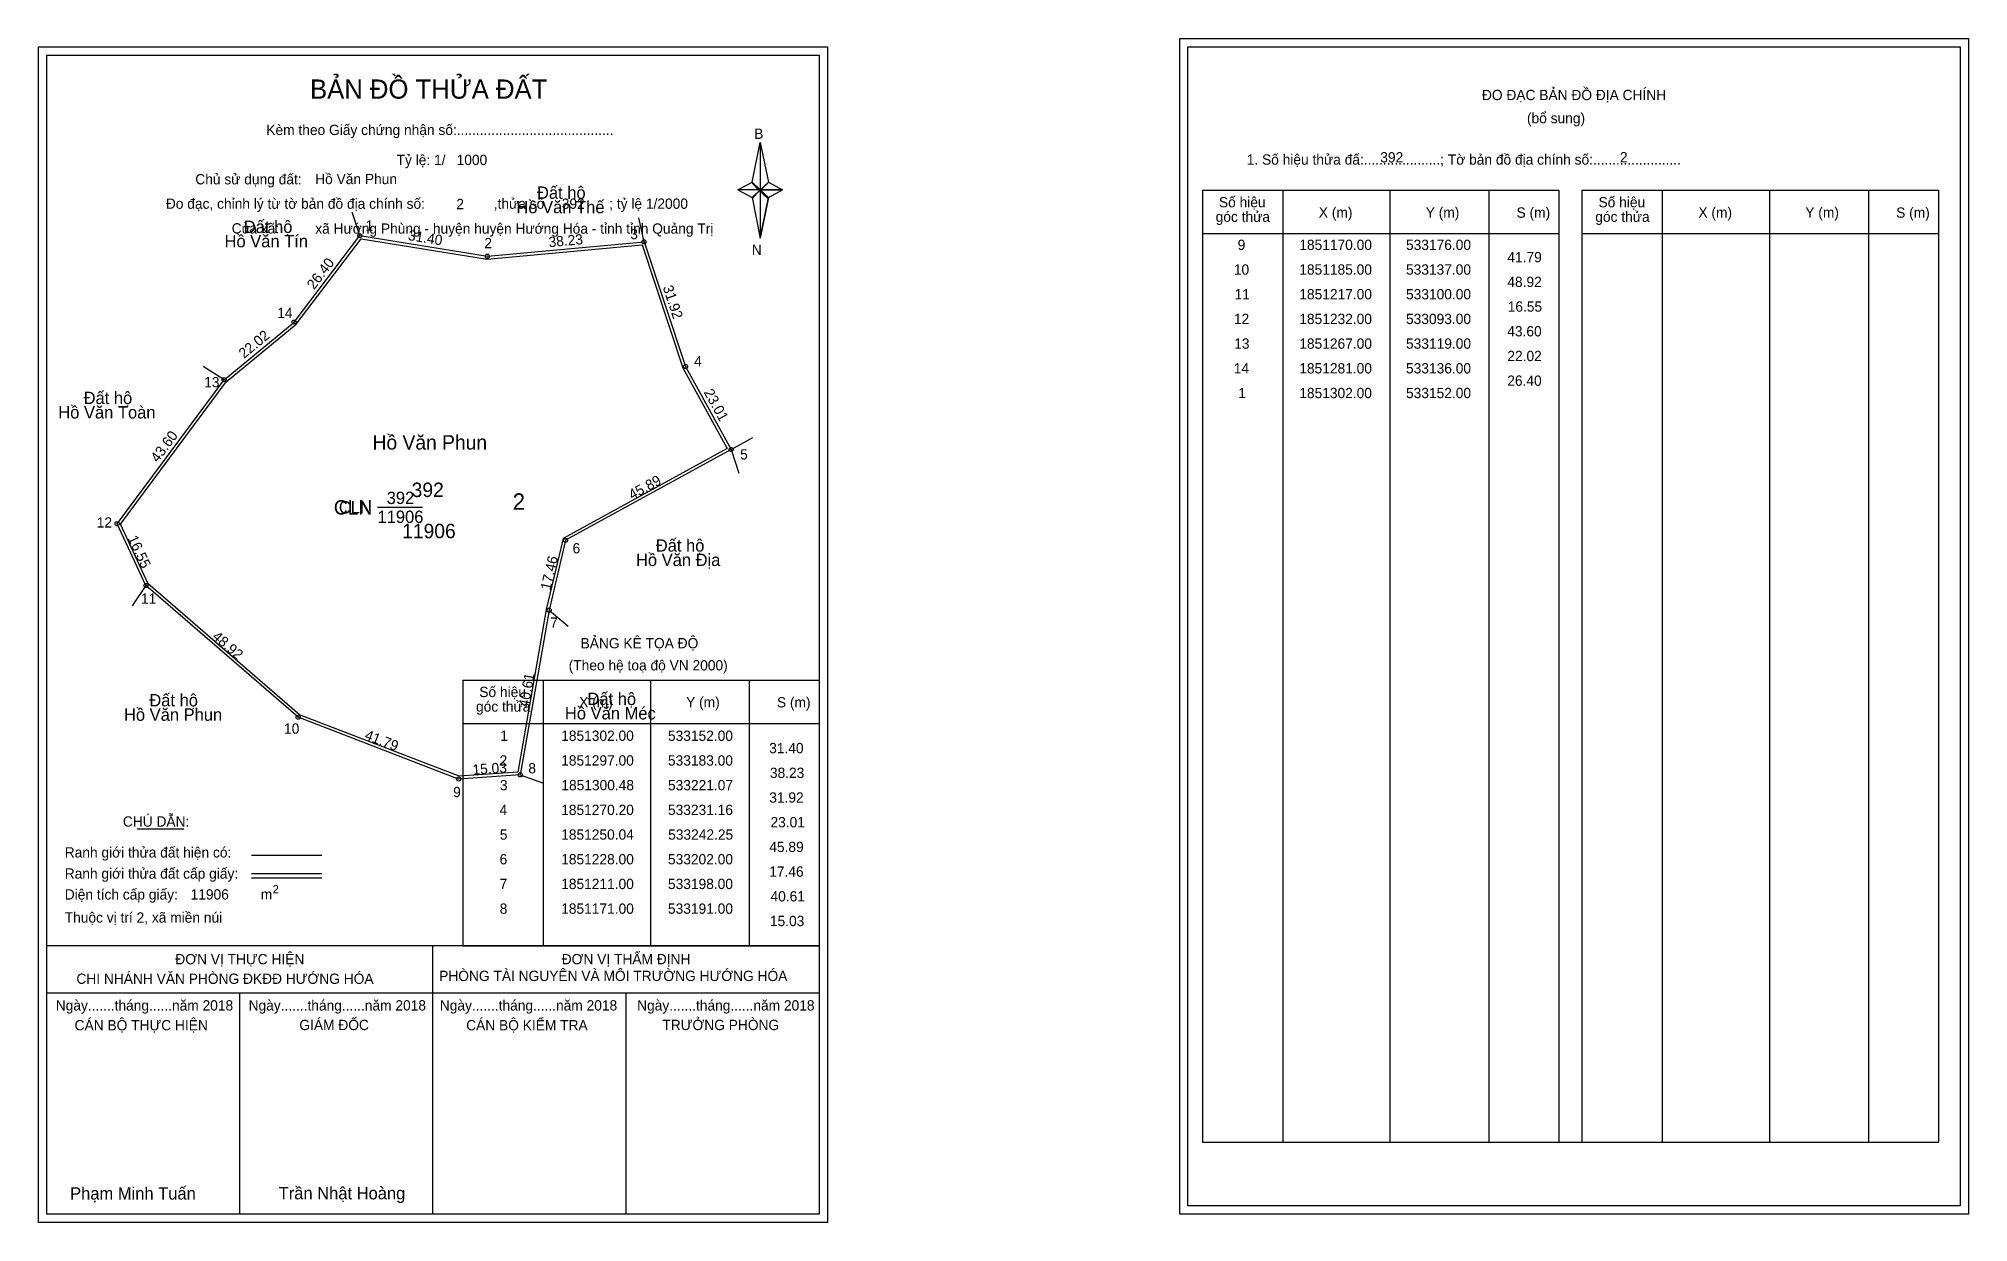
# Model space of a CAD drawing. Extents: x 533074 to 533543, y 1851062 to 1851350.
import ezdxf

# ---------------------------------------------------------------- set-up
doc = ezdxf.new("R2010")
doc.units = 0
for name, color, linetype in [('Level 1', 7, 'Continuous'), ('Level 10', 7, 'Continuous'), ('Level 11', 7, 'Continuous'), ('Level 13', 7, 'Continuous'), ('Level 2', 7, 'Continuous'), ('Level 27', 7, 'Continuous'), ('Level 3', 7, 'Continuous'), ('Level 36', 7, 'Continuous'), ('Level 4', 7, 'Continuous'), ('Level 49', 7, 'Continuous'), ('Level 5', 7, 'Continuous'), ('Level 53', 7, 'Continuous'), ('Level 55', 7, 'Continuous'), ('Level 6', 7, 'Continuous'), ('Level 63', 7, 'Continuous'), ('Level 7', 7, 'Continuous'), ('Level 9', 7, 'Continuous')]:
    doc.layers.add(name, color=color, linetype=linetype)

msp = doc.modelspace()

# ---------------------------------------------------------------- linework, layer by layer
at = {"layer": 'Level 1'}
for p, q in [((533353.24, 1851347.86), (533353.24, 1851347.86)), ((533075.92, 1851345.86), (533075.92, 1851345.86)), ((533247.34, 1851314.98), (533249.31, 1851324.62)), ((533249.31, 1851324.62), (533249.31, 1851313.1)), ((533249.31, 1851324.62), (533251.28, 1851314.98)), ((533243.9, 1851313.1), (533247.34, 1851314.98)), ((533247.34, 1851314.98), (533249.31, 1851313.1)), ((533249.16, 1851312.88), (533247.34, 1851314.76)), ((533251.13, 1851314.76), (533249.16, 1851312.88)), ((533249.16, 1851312.88), (533251.13, 1851314.76)), ((533251.28, 1851314.98), (533249.31, 1851313.1)), ((533249.31, 1851313.1), (533247.34, 1851311.26)), ((533249.16, 1851312.88), (533247.34, 1851311.04)), ((533247.34, 1851311.04), (533249.16, 1851312.88)), ((533247.34, 1851311.26), (533249.31, 1851301.4)), ((533251.13, 1851311.04), (533249.16, 1851312.88)), ((533249.31, 1851313.1), (533249.31, 1851301.4)), ((533249.31, 1851313.1), (533254.72, 1851313.1)), ((533249.31, 1851313.1), (533251.28, 1851311.26)), ((533251.28, 1851311.26), (533249.31, 1851301.4)), ((533251.28, 1851311.26), (533254.72, 1851313.1)), ((533356.78, 1851313.01), (533443.38, 1851313.01)), ((533376.37, 1851081.74), (533376.37, 1851313.01)), ((533402.44, 1851081.74), (533402.44, 1851313.01)), ((533426.41, 1851313.01), (533426.41, 1851081.74)), ((533443.38, 1851313.01), (533443.38, 1851081.74)), ((533449.03, 1851313.01), (533535.64, 1851313.01)), ((533468.62, 1851081.74), (533468.62, 1851313.01)), ((533494.7, 1851081.74), (533494.7, 1851313.01)), ((533518.67, 1851313.01), (533518.67, 1851081.74)), ((533535.64, 1851313.01), (533535.64, 1851081.74)), ((533356.78, 1851302.48), (533443.38, 1851302.48)), ((533449.03, 1851302.48), (533535.64, 1851302.48)), ((533177.02, 1851194.04), (533263.62, 1851194.04)), ((533196.61, 1851129.51), (533196.61, 1851194.04)), ((533222.68, 1851129.51), (533222.68, 1851194.04)), ((533246.65, 1851194.04), (533246.65, 1851129.51)), ((533177.02, 1851183.51), (533263.62, 1851183.51)), ((533097.84, 1851157.93), (533109.24, 1851157.93)), ((533125.7, 1851151.52), (533142.72, 1851151.52)), ((533125.7, 1851147.08), (533142.72, 1851147.08)), ((533125.7, 1851145.98), (533142.72, 1851145.98)), ((533182.75, 1851129.51), (533075.92, 1851129.51)), ((533263.62, 1851129.51), (533158.78, 1851129.51)), ((533169.77, 1851064.29), (533169.77, 1851129.51)), ((533177.02, 1851129.51), (533263.62, 1851129.51)), ((533263.62, 1851117.96), (533075.92, 1851117.96)), ((533122.84, 1851064.29), (533122.84, 1851117.96)), ((533216.69, 1851064.29), (533216.69, 1851117.96)), ((533356.78, 1851081.74), (533535.64, 1851081.74)), ((533540.94, 1851066.29), (533540.94, 1851066.29)), ((533263.62, 1851064.29), (533263.62, 1851064.29))]:
    msp.add_line(p, q, dxfattribs=at)
for points in [[(533247.34, 1851314.98), (533249.31, 1851324.62), (533249.31, 1851313.1)], [(533249.31, 1851313.1), (533251.28, 1851314.98), (533254.72, 1851313.1)], [(533243.9, 1851313.1), (533247.34, 1851311.26), (533249.31, 1851313.1)], [(533249.31, 1851313.1), (533249.31, 1851301.4), (533251.28, 1851311.26)]]:
    msp.add_lwpolyline(points, close=True, dxfattribs=at)
at = {"layer": 'Level 10'}
msp.add_line((533183, 1851297), (533221.07, 1851300.48), dxfattribs=at)
for points in [[(533198, 1851211), (533191, 1851171), (533176, 1851170), (533137, 1851185), (533100, 1851217), (533093, 1851232), (533119, 1851267), (533136, 1851281), (533152, 1851302), (533183, 1851297), (533221.07, 1851300.48), (533231.16, 1851270.2), (533242.25, 1851250.04), (533202, 1851228)], [(533197.31, 1851211.14), (533190.41, 1851171.66), (533176.11, 1851170.71), (533137.37, 1851185.61), (533100.57, 1851217.43), (533093.81, 1851231.92), (533119.51, 1851266.51), (533136.51, 1851280.51), (533152.3, 1851301.24), (533182.98, 1851296.29), (533220.58, 1851299.73), (533230.52, 1851269.92), (533241.3, 1851250.32), (533201.39, 1851228.46)]]:
    msp.add_lwpolyline(points, close=True, dxfattribs=at)
at = {"layer": 'Level 11'}
for centre in [(533152, 1851302), (533221.07, 1851300.48), (533183, 1851297), (533136, 1851281), (533119, 1851267), (533231.16, 1851270.2), (533242.25, 1851250.04), (533093, 1851232), (533202, 1851228), (533100, 1851217), (533198, 1851211), (533198, 1851211), (533137, 1851185), (533176, 1851170), (533191, 1851171)]:
    msp.add_circle(centre, 0.5, dxfattribs=at)
at = {"layer": 'Level 27'}
for p, q in [((533152, 1851302), (533150.1, 1851307.69)), ((533221.07, 1851300.48), (533219.83, 1851306.35)), ((533119, 1851267), (533113.93, 1851270.2)), ((533242.25, 1851250.04), (533247.51, 1851252.93)), ((533242.25, 1851250.04), (533244.11, 1851244.33)), ((533100, 1851217), (533096.64, 1851212.03)), ((533198, 1851211), (533202.59, 1851207.13)), ((533191, 1851171), (533196.66, 1851169.02))]:
    msp.add_line(p, q, dxfattribs=at)
at = {"layer": 'Level 3'}
for p, q in [((533356.78, 1851313.01), (533356.78, 1851081.74)), ((533449.03, 1851313.01), (533449.03, 1851081.74)), ((533177.02, 1851194.04), (533177.02, 1851129.51))]:
    msp.add_line(p, q, dxfattribs=at)
at = {"layer": 'Level 63'}
for points in [[(533073.92, 1851347.86), (533265.62, 1851347.86), (533265.62, 1851062.29), (533073.92, 1851062.29)], [(533351.25, 1851349.86), (533542.95, 1851349.86), (533542.95, 1851064.29), (533351.25, 1851064.29)], [(533353.25, 1851347.86), (533540.95, 1851347.86), (533540.95, 1851066.29), (533353.25, 1851066.29)], [(533075.92, 1851345.86), (533263.62, 1851345.86), (533263.62, 1851064.29), (533075.92, 1851064.29)]]:
    msp.add_lwpolyline(points, close=True, dxfattribs=at)
at = {"layer": 'Level 9'}
msp.add_line((533156.29, 1851236), (533167.21, 1851236), dxfattribs=at)

# ---------------------------------------------------------------- texts
at = {"layer": 'Level 1'}
for s, height, p in [('BẢN ĐỒ THỬA ĐẤT', 4.6657, (533139.89, 1851335.27)), ('ĐO ĐẠC BẢN ĐỒ ĐỊA CHÍNH', 2.5, (533424.72, 1851334.92)), ('(bổ sung)', 2.5, (533435.66, 1851329.3)), ('Kèm theo Giấy chứng nhận số:.........................................', 2.5, (533129.27, 1851326.44)), ('B', 2.5, (533247.85, 1851325.5)), ('1. Số hiệu thửa đấ:....................; Tờ bản đồ địa chính số:.......................', 2.5, (533367.55, 1851319.24)), ('Chủ sử dụng đất:', 2.5, (533112.01, 1851314.45)), ('Đo đạc, chỉnh lý từ tờ bản đồ địa chính số:                  ,thửa số                 ; tỷ lệ 1/2000', 2.5, (533104.85, 1851308.52)), ('Số hiệu', 2.5, (533360.79, 1851308.88)), ('X (m)', 2.5, (533385.07, 1851306.4)), ('Y (m)', 2.5, (533411.05, 1851306.4)), ('S (m)', 2.5, (533433.13, 1851306.35)), ('Số hiệu', 2.5, (533453.05, 1851308.88)), ('X (m)', 2.5, (533477.33, 1851306.4)), ('Y (m)', 2.5, (533503.31, 1851306.4)), ('S (m)', 2.5, (533525.39, 1851306.35)), ('Của xã:', 2.5, (533120.85, 1851302.52)), ('góc thửa', 2.5, (533360, 1851305.35)), ('góc thửa', 2.5, (533452.26, 1851305.35)), ('N', 2.5, (533247.25, 1851297.33)), ('BẢNG KÊ TỌA ĐỘ', 2.5, (533205.65, 1851201.74)), ('(Theo hệ toạ độ VN 2000)', 2.5, (533202.75, 1851196.38)), ('Số hiệu', 2.5, (533181.03, 1851189.9)), ('góc thửa', 2.5, (533180.24, 1851186.37)), ('X (m)', 2.5, (533205.31, 1851187.43)), ('Y (m)', 2.5, (533231.29, 1851187.43)), ('S (m)', 2.5, (533253.37, 1851187.38)), ('CHÚ DẪN:', 2.5, (533094.4, 1851158.43)), ('Ranh giới thửa đất hiện có:', 2.5, (533080.27, 1851150.93)), ('Ranh giới thửa đất cấp giấy:', 2.5, (533080.27, 1851145.79)), ('Diện tích cấp giấy:', 2.5, (533080.27, 1851140.71)), ('m', 2.5, (533127.92, 1851140.73)), ('2', 2, (533130.82, 1851142.24)), ('Thuộc vị trí 2, xã miền núi', 2.5, (533080.27, 1851135.11)), ('ĐƠN VỊ THỰC HIỆN', 2.5, (533107.15, 1851124.99)), ('ĐƠN VỊ THẨM ĐỊNH', 2.5, (533201.06, 1851124.99)), ('CHI NHÁNH VĂN PHÒNG ĐKĐĐ HƯỚNG HÓA', 2.5, (533083.11, 1851120.23)), ('PHÒNG TÀI NGUYÊN VÀ MÔI TRƯỜNG HƯỚNG HÓA', 2.5, (533171.28, 1851120.92)), ('Ngày.......tháng......năm 2018', 2.5, (533078.09, 1851113.76)), ('CÁN BỘ THỰC HIỆN', 2.5, (533082.67, 1851108.94)), ('Ngày.......tháng......năm 2018', 2.5, (533124.96, 1851113.76)), ('GIÁM ĐỐC', 2.5, (533137.3, 1851109)), ('Ngày.......tháng......năm 2018', 2.5, (533171.43, 1851113.76)), ('CÁN BỘ KIỂM TRA', 2.5, (533177.84, 1851108.94)), ('Ngày.......tháng......năm 2018', 2.5, (533219.39, 1851113.76)), ('TRƯỞNG PHÒNG', 2.5, (533225.53, 1851109)), ('Phạm Minh Tuấn', 3, (533081.58, 1851067.83)), ('Trần Nhật Hoàng', 3, (533132.27, 1851067.88))]:
    msp.add_text(s, height=height, dxfattribs=at).set_placement(p)
at = {"layer": 'Level 11'}
msp.add_text('Tỷ lệ: 1/', height=2.5, dxfattribs=at).set_placement((533160.93, 1851319.13))
at = {"layer": 'Level 13'}
for s, p in [('392', (533158.52, 1851236.8)), ('CLN', (533146.9, 1851234.5)), ('11906', (533156.29, 1851232.2))]:
    msp.add_text(s, height=3, dxfattribs=at).set_placement(p)
at = {"layer": 'Level 2'}
msp.add_text('Hồ Văn Phun', height=3.5, dxfattribs=at).set_placement((533155.08, 1851250.02))
at = {"layer": 'Level 3'}
msp.add_text('CLN', height=3.5, dxfattribs=at).set_placement((533145.67, 1851234.25))
at = {"layer": 'Level 36'}
for s, p in [('Đất hộ', (533195.05, 1851310.94)), ('Hồ Văn Thế', (533190.05, 1851307.44)), ('Đất hộ', (533123.79, 1851302.66)), ('Hồ Văn Tín', (533119.11, 1851299.16)), ('Đất hộ', (533084.86, 1851261.08)), ('Hồ Văn Toàn', (533078.7, 1851257.58)), ('Hồ Văn Địa', (533219.11, 1851221.74)), ('Đất hộ', (533223.92, 1851225.24)), ('Hồ Văn Phun', (533094.67, 1851184.14)), ('Đất hộ', (533100.83, 1851187.64)), ('Hồ Văn Méc', (533201.84, 1851184.47)), ('Đất hộ', (533207.32, 1851187.97))]:
    msp.add_text(s, height=3, dxfattribs=at).set_placement(p)
at = {"layer": 'Level 4'}
msp.add_text('392', height=3.5, dxfattribs=at).set_placement((533164.59, 1851238.5))
at = {"layer": 'Level 49'}
for s, rotation, p in [('31.40', 350.8377, (533163.59, 1851300.94)), ('38.23', 5.2229, (533197.98, 1851299.17)), ('26.40', 52.6961, (533140.89, 1851288.73)), ('31.92', 288.4293, (533225.58, 1851289.46)), ('22.02', 39.4725, (533123.84, 1851272.02)), ('23.01', 298.8152, (533235.51, 1851263.95)), ('43.60', 53.3929, (533102.92, 1851246.69)), ('45.89', 28.7041, (533218.17, 1851237.76)), ('16.55', 295.0169, (533095.52, 1851228.49)), ('17.46', 76.7595, (533198.29, 1851215.71)), ('48.92', 319.1446, (533115.94, 1851204.27)), ('40.61', 80.0738, (533193.03, 1851187.27)), ('41.79', 338.9625, (533152.98, 1851179.71)), ('15.03', 3.8141, (533179.45, 1851171.03))]:
    msp.add_text(s, height=2.5, rotation=rotation, dxfattribs=at).set_placement(p)
at = {"layer": 'Level 5'}
msp.add_text('11906', height=3.5, dxfattribs=at).set_placement((533162.28, 1851228.5))
at = {"layer": 'Level 53'}
for s, p in [('9', (533365.35, 1851298.52)), ('1851170.00', (533380.32, 1851298.52)), ('533176.00', (533406.26, 1851298.52)), ('10', (533364.42, 1851292.52)), ('1851185.00', (533380.32, 1851292.52)), ('533137.00', (533406.26, 1851292.52)), ('41.79', (533430.89, 1851295.52)), ('48.92', (533430.89, 1851289.52)), ('11', (533364.58, 1851286.52)), ('1851217.00', (533380.32, 1851286.52)), ('533100.00', (533406.26, 1851286.52)), ('16.55', (533430.98, 1851283.52)), ('12', (533364.43, 1851280.52)), ('1851232.00', (533380.32, 1851280.52)), ('533093.00', (533406.26, 1851280.52)), ('13', (533364.5, 1851274.52)), ('1851267.00', (533380.32, 1851274.52)), ('533119.00', (533406.26, 1851274.52)), ('43.60', (533430.87, 1851277.52)), ('22.02', (533430.89, 1851271.52)), ('14', (533364.41, 1851268.52)), ('1851281.00', (533380.32, 1851268.52)), ('533136.00', (533406.26, 1851268.52)), ('26.40', (533430.87, 1851265.52)), ('1', (533365.5, 1851262.52)), ('1851302.00', (533380.32, 1851262.52)), ('533152.00', (533406.26, 1851262.52)), ('1', (533186.11, 1851179.26)), ('1851302.00', (533200.93, 1851179.26)), ('533152.00', (533226.88, 1851179.26)), ('31.40', (533251.48, 1851176.26)), ('2', (533185.96, 1851173.26)), ('1851297.00', (533200.93, 1851173.26)), ('533183.00', (533226.88, 1851173.26)), ('38.23', (533251.66, 1851170.26)), ('3', (533186.04, 1851167.26)), ('1851300.48', (533200.97, 1851167.26)), ('533221.07', (533226.89, 1851167.26)), ('4', (533185.95, 1851161.26)), ('1851270.20', (533200.93, 1851161.26)), ('533231.16', (533226.88, 1851161.26)), ('31.92', (533251.5, 1851164.26)), ('23.01', (533251.8, 1851158.26)), ('5', (533186.01, 1851155.26)), ('1851250.04', (533200.93, 1851155.26)), ('533242.25', (533226.93, 1851155.26)), ('45.89', (533251.51, 1851152.26)), ('6', (533185.96, 1851149.26)), ('1851228.00', (533200.93, 1851149.26)), ('533202.00', (533226.88, 1851149.26)), ('7', (533185.97, 1851143.26)), ('1851211.00', (533200.93, 1851143.26)), ('533198.00', (533226.88, 1851143.26)), ('17.46', (533251.49, 1851146.26)), ('40.61', (533251.8, 1851140.26)), ('8', (533185.99, 1851137.26)), ('1851171.00', (533200.93, 1851137.26)), ('533191.00', (533226.88, 1851137.26)), ('15.03', (533251.66, 1851134.26))]:
    msp.add_text(s, height=2.5, dxfattribs=at).set_placement(p)
at = {"layer": 'Level 55'}
for s, height, p in [('378', 0.11, (533151.88, 1851301.89)), ('377', 0.11, (533151.88, 1851301.89)), ('1', 0.4, (533151.89, 1851302)), ('377', 0.11, (533220.95, 1851300.37)), ('3', 0.4, (533220.95, 1851300.48)), ('0', 0.11, (533221.03, 1851300.37)), ('2', 0.4, (533182.86, 1851297)), ('377', 0.11, (533182.88, 1851296.89)), ('14', 0.4, (533135.71, 1851281)), ('378', 0.11, (533135.88, 1851280.89)), ('13', 0.4, (533118.73, 1851267)), ('388', 0.11, (533118.88, 1851266.89)), ('378', 0.11, (533118.88, 1851266.89)), ('388', 0.11, (533118.88, 1851266.89)), ('4', 0.4, (533231.02, 1851270.2)), ('0', 0.11, (533231.12, 1851270.09)), ('5', 0.4, (533242.12, 1851250.04)), ('0', 0.11, (533242.21, 1851249.93)), ('0', 0.11, (533242.21, 1851249.93)), ('12', 0.4, (533092.72, 1851232)), ('388', 0.11, (533092.88, 1851231.89)), ('388', 0.11, (533092.88, 1851231.89)), ('6', 0.4, (533201.86, 1851228)), ('0', 0.11, (533201.96, 1851227.89)), ('11', 0.4, (533099.74, 1851217)), ('388', 0.11, (533099.88, 1851216.89)), ('388', 0.11, (533099.88, 1851216.89)), ('0', 0.11, (533099.96, 1851216.89)), ('0', 0.11, (533099.96, 1851216.89)), ('7', 0.4, (533197.87, 1851211)), ('0', 0.11, (533197.96, 1851210.89)), ('0', 0.11, (533197.96, 1851210.89)), ('10', 0.4, (533136.72, 1851185)), ('0', 0.11, (533136.96, 1851184.89)), ('0', 0.11, (533136.96, 1851184.89)), ('9', 0.4, (533175.86, 1851170)), ('0', 0.11, (533175.96, 1851169.89)), ('0', 0.11, (533175.96, 1851169.89)), ('8', 0.4, (533190.87, 1851171)), ('0', 0.11, (533190.96, 1851170.89)), ('0', 0.11, (533190.96, 1851170.89)), ('0', 0.11, (533190.96, 1851170.89))]:
    msp.add_text(s, height=height, dxfattribs=at).set_placement(p)
at = {"layer": 'Level 6'}
for s, p in [('1000', (533175.52, 1851319.15)), ('392', (533400, 1851319.78)), ('2', (533458.25, 1851319.8)), ('Hồ Văn Phun', (533141.14, 1851314.51)), ('2', (533175.44, 1851308.43)), ('392', (533201.07, 1851308.51)), ('xã Hướng Phùng - huyện huyện Hướng Hóa - tỉnh tỉnh Quảng Trị', (533141.16, 1851302.47)), ('11906', (533110.86, 1851140.72))]:
    msp.add_text(s, height=2.5, dxfattribs=at).set_placement(p)
at = {"layer": 'Level 7'}
msp.add_text('2', height=4, dxfattribs=at).set_placement((533189.15, 1851235.39))
at = {"layer": 'Level 9'}
for s, p in [('1', (533153.38, 1851303.19)), ('2', (533182.26, 1851298.95)), ('3', (533217.73, 1851301.13)), ('14', (533131.91, 1851281.97)), ('4', (533233.23, 1851270.23)), ('13', (533114.16, 1851265.16)), ('5', (533244.42, 1851247.61)), ('12', (533088.05, 1851231.07)), ('6', (533203.69, 1851224.81)), ('11', (533098.8, 1851212.58)), ('7', (533198.25, 1851206.74)), ('10', (533133.57, 1851181.01)), ('8', (533192.94, 1851171.37)), ('9', (533174.68, 1851165.59))]:
    msp.add_text(s, height=2.5, dxfattribs=at).set_placement(p)

doc.saveas('drawing.dxf')
